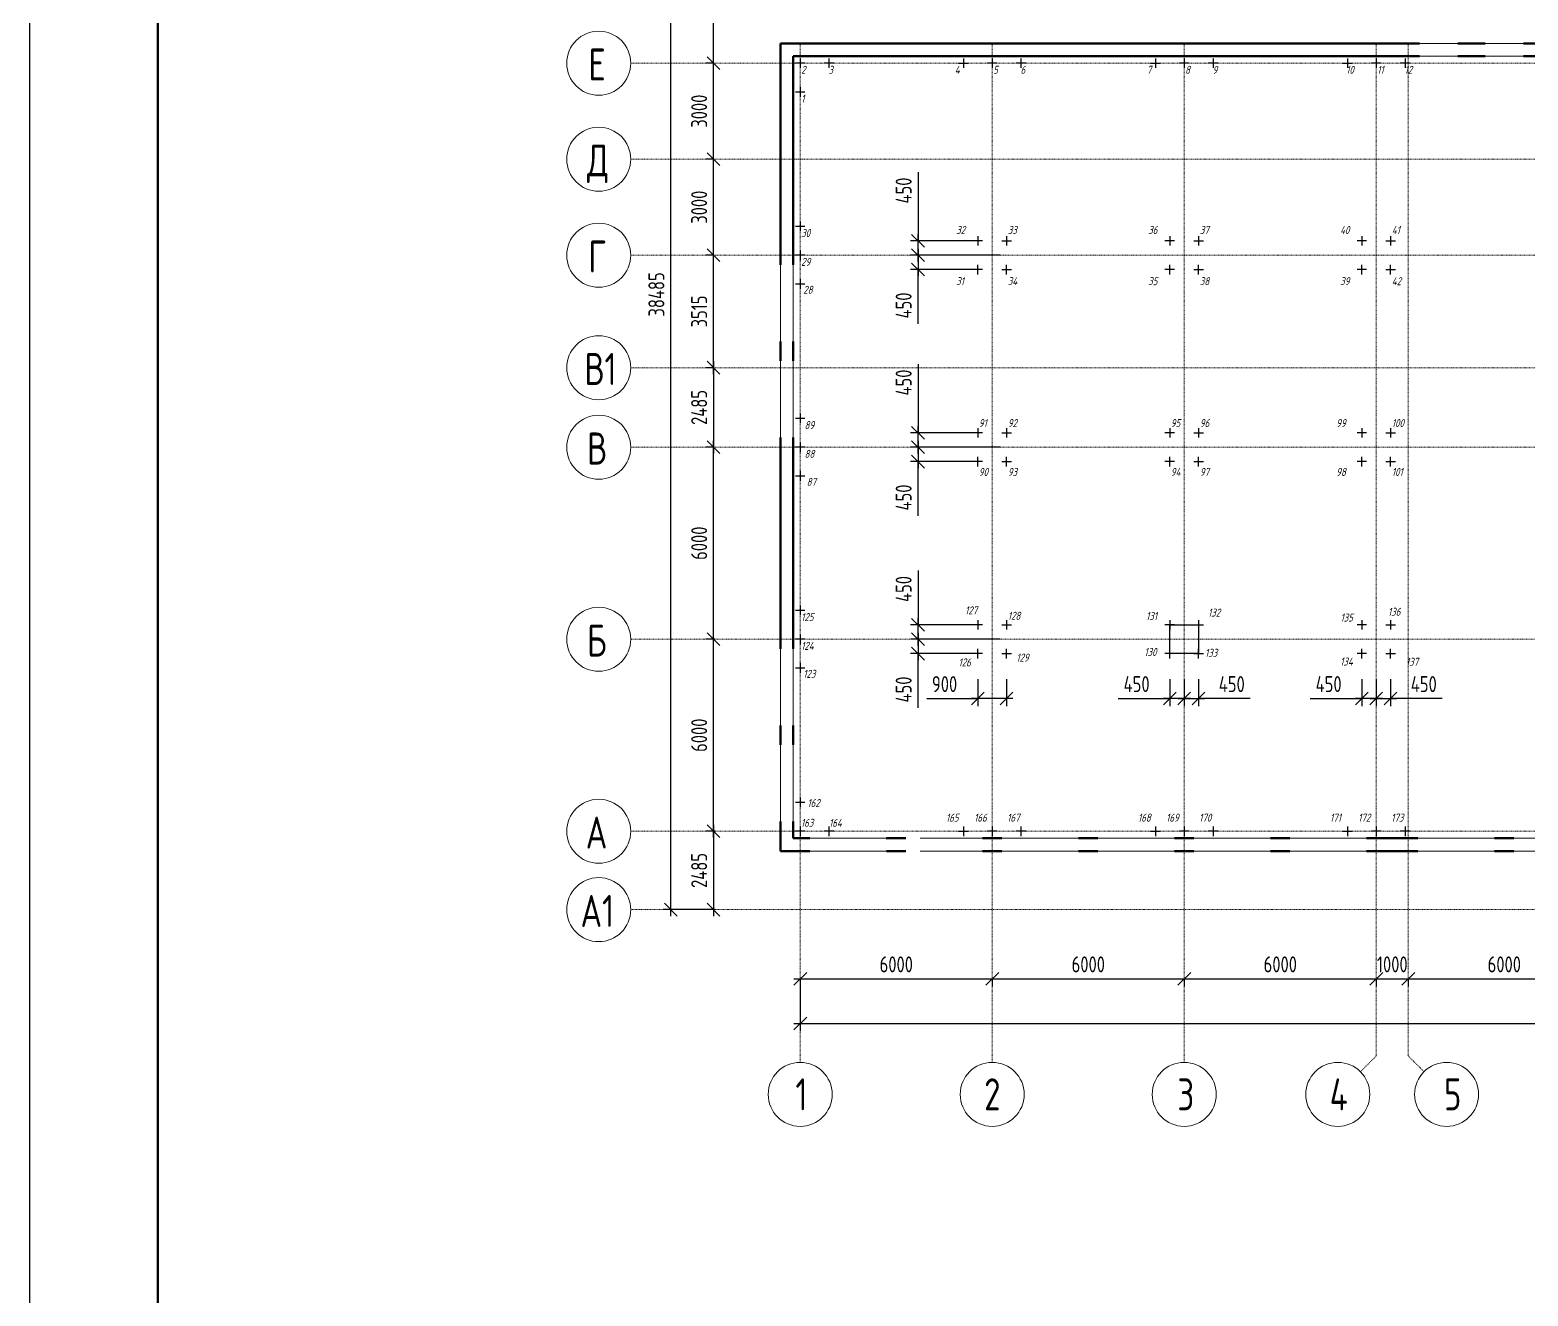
# Model space of a CAD drawing. Header units: millimetres. Extents: x 217525 to 325743, y -20439 to 118252.
# Drawn here: x 220909.9 to 221144, y -20141.6 to -19943.8 of the extents above; entities that cross this region are included whole.
import ezdxf

# ---------------------------------------------------------------- set-up
doc = ezdxf.new("R2010")
doc.units = ezdxf.units.MM
doc.linetypes.add('DASHDOT', pattern=[1, 0.5, -0.25, 0, -0.25])
doc.linetypes.add('K5LT_THIN_INCLUDED_TO_HATCHING', pattern=[0])
for name, color, linetype, lineweight in [('RAMKA', 7, 'Continuous', 35), ('tonkie', 7, 'Continuous', 15), ('ВІСЬ', 197, 'DASHDOT', 15), ('Зовнішня стіна', 32, 'Continuous', 50)]:
    doc.layers.add(name, color=color, linetype=linetype, lineweight=lineweight)
doc.styles.add('ГОСТ 2.304', font='CS_Gost2304.shx')
doc.styles.add('РОЗМІР', font='isocpeur.ttf', dxfattribs={"width": 0.75})
doc.dimstyles.new('200', dxfattribs={"dimscale": 100, "dimtxt": 2.5, "dimasz": 2, "dimexe": 1.2, "dimexo": 1, "dimgap": 1, "dimtad": 1, "dimdec": 0, "dimlfac": 2, "dimzin": 0, "dimdsep": 46, "dimtxsty": 'РОЗМІР', "dimblk": 'OBLIQUE', "dimcen": 0.7, "dimdle": 1, "dimadec": 0, "dimazin": 0, "dimtfac": 1, "dimtdec": 0, "dimtix": 1, "dimtofl": 0, "dimtmove": 1, "dimatfit": 3, "dimfxl": 0.18, "dimtolj": 1, "dimtzin": 0, "dimarcsym": 0})

# ---------------------------------------------------------------- blocks, each defined once
blk = doc.blocks.new('_Oblique')
at = {"color": 0, "linetype": 'ByBlock', "lineweight": -2}
blk.add_line((-0.5, -0.5), (0.5, 0.5), dxfattribs=at)
blk = doc.blocks.new('*D1156')
at = {"layer": 'Defpoints', "color": 0, "transparency": 16777216}
for p in [(2294, 7611), (2417, 7611), (2417, 4611)]:
    blk.add_point(p, dxfattribs=at)
at = {"layer": 'tonkie', "color": 0, "lineweight": -2, "transparency": 16777216}
for p, q in [((2317, 7611), (2174, 7611)), ((2294, 4511), (2294, 7711)), ((2317, 4611), (2174, 4611))]:
    blk.add_line(p, q, dxfattribs=at)
at = {"layer": 'tonkie', "color": 0, "lineweight": -2, "transparency": 16777216, "xscale": 200, "yscale": 200, "zscale": 200}
for p, rotation in [((2294, 7611), 90), ((2294, 4611), 270)]:
    blk.add_blockref('_Oblique', p, dxfattribs=dict(at, rotation=rotation))
at = {"layer": 'tonkie', "color": 0, "transparency": 16777216, "insert": (2069, 6111), "char_height": 250, "attachment_point": 5, "rotation": 90, "style": 'РОЗМІР'}
blk.add_mtext('\\A1;6000', dxfattribs=at)
blk = doc.blocks.new('*D1157')
at = {"layer": 'Defpoints', "color": 0, "transparency": 16777216}
for p in [(2417, 4611), (2294, 3386), (2417, 3386)]:
    blk.add_point(p, dxfattribs=at)
at = {"layer": 'tonkie', "color": 0, "lineweight": -2, "transparency": 16777216}
for p, q in [((2294, 4711), (2294, 3286)), ((2317, 4611), (2174, 4611)), ((2317, 3386), (2174, 3386))]:
    blk.add_line(p, q, dxfattribs=at)
at = {"layer": 'tonkie', "color": 0, "lineweight": -2, "transparency": 16777216, "xscale": 200, "yscale": 200, "zscale": 200}
for p, rotation in [((2294, 4611), 90), ((2294, 3386), 270)]:
    blk.add_blockref('_Oblique', p, dxfattribs=dict(at, rotation=rotation))
at = {"layer": 'tonkie', "color": 0, "transparency": 16777216, "insert": (2069, 3998), "char_height": 250, "attachment_point": 5, "rotation": 90, "style": 'РОЗМІР'}
blk.add_mtext('\\A1;2485', dxfattribs=at)
blk = doc.blocks.new('*D1158')
at = {"layer": 'Defpoints', "color": 0, "transparency": 16777216}
for p in [(2294, 13611), (2393, 13611), (2393, 11853)]:
    blk.add_point(p, dxfattribs=at)
at = {"layer": 'tonkie', "color": 0, "lineweight": -2, "transparency": 16777216}
for p, q in [((2293, 13611), (2174, 13611)), ((2294, 11753), (2294, 13711)), ((2293, 11853), (2174, 11853))]:
    blk.add_line(p, q, dxfattribs=at)
at = {"layer": 'tonkie', "color": 0, "lineweight": -2, "transparency": 16777216, "xscale": 200, "yscale": 200, "zscale": 200}
for p, rotation in [((2294, 13611), 90), ((2294, 11853), 270)]:
    blk.add_blockref('_Oblique', p, dxfattribs=dict(at, rotation=rotation))
at = {"layer": 'tonkie', "color": 0, "transparency": 16777216, "insert": (2069, 12732), "char_height": 250, "attachment_point": 5, "rotation": 90, "style": 'РОЗМІР'}
blk.add_mtext('\\A1;3515', dxfattribs=at)
blk = doc.blocks.new('*D1159')
at = {"layer": 'Defpoints', "color": 0, "transparency": 16777216}
for p in [(2294, 15111), (2393, 15111), (2393, 13611)]:
    blk.add_point(p, dxfattribs=at)
at = {"layer": 'tonkie', "color": 0, "lineweight": -2, "transparency": 16777216}
for p, q in [((2293, 15111), (2174, 15111)), ((2294, 13511), (2294, 15211)), ((2293, 13611), (2174, 13611))]:
    blk.add_line(p, q, dxfattribs=at)
at = {"layer": 'tonkie', "color": 0, "lineweight": -2, "transparency": 16777216, "xscale": 200, "yscale": 200, "zscale": 200}
for p, rotation in [((2294, 15111), 90), ((2294, 13611), 270)]:
    blk.add_blockref('_Oblique', p, dxfattribs=dict(at, rotation=rotation))
at = {"layer": 'tonkie', "color": 0, "transparency": 16777216, "insert": (2069, 14361), "char_height": 250, "attachment_point": 5, "rotation": 90, "style": 'РОЗМІР'}
blk.add_mtext('\\A1;3000', dxfattribs=at)
blk = doc.blocks.new('*D1160')
at = {"layer": 'Defpoints', "color": 0, "transparency": 16777216}
for p in [(2294, 16611), (2393, 16611), (2393, 15111)]:
    blk.add_point(p, dxfattribs=at)
at = {"layer": 'tonkie', "color": 0, "lineweight": -2, "transparency": 16777216}
for p, q in [((2294, 15011), (2294, 16711)), ((2293, 16611), (2174, 16611)), ((2293, 15111), (2174, 15111))]:
    blk.add_line(p, q, dxfattribs=at)
at = {"layer": 'tonkie', "color": 0, "lineweight": -2, "transparency": 16777216, "xscale": 200, "yscale": 200, "zscale": 200}
for p, rotation in [((2294, 16611), 90), ((2294, 15111), 270)]:
    blk.add_blockref('_Oblique', p, dxfattribs=dict(at, rotation=rotation))
at = {"layer": 'tonkie', "color": 0, "transparency": 16777216, "insert": (2069, 15861), "char_height": 250, "attachment_point": 5, "rotation": 90, "style": 'РОЗМІР'}
blk.add_mtext('\\A1;3000', dxfattribs=at)
blk = doc.blocks.new('*D1161')
at = {"layer": 'Defpoints', "color": 0, "transparency": 16777216}
for p in [(2294, 19611), (2393, 19611), (2393, 16611)]:
    blk.add_point(p, dxfattribs=at)
at = {"layer": 'tonkie', "color": 0, "lineweight": -2, "transparency": 16777216}
for p, q in [((2294, 16511), (2294, 19711)), ((2293, 19611), (2174, 19611)), ((2293, 16611), (2174, 16611))]:
    blk.add_line(p, q, dxfattribs=at)
at = {"layer": 'tonkie', "color": 0, "lineweight": -2, "transparency": 16777216, "xscale": 200, "yscale": 200, "zscale": 200}
for p, rotation in [((2294, 19611), 90), ((2294, 16611), 270)]:
    blk.add_blockref('_Oblique', p, dxfattribs=dict(at, rotation=rotation))
at = {"layer": 'tonkie', "color": 0, "transparency": 16777216, "insert": (2069, 18111), "char_height": 250, "attachment_point": 5, "rotation": 90, "style": 'РОЗМІР'}
blk.add_mtext('\\A1;6000', dxfattribs=at)
blk = doc.blocks.new('*D1163')
at = {"layer": 'Defpoints', "color": 0, "transparency": 16777216}
for p in [(2294, 10611), (2393, 10611), (2417, 7611)]:
    blk.add_point(p, dxfattribs=at)
at = {"layer": 'tonkie', "color": 0, "lineweight": -2, "transparency": 16777216}
for p, q in [((2293, 10611), (2174, 10611)), ((2294, 7511), (2294, 10711)), ((2317, 7611), (2174, 7611))]:
    blk.add_line(p, q, dxfattribs=at)
at = {"layer": 'tonkie', "color": 0, "lineweight": -2, "transparency": 16777216, "xscale": 200, "yscale": 200, "zscale": 200}
for p, rotation in [((2294, 10611), 90), ((2294, 7611), 270)]:
    blk.add_blockref('_Oblique', p, dxfattribs=dict(at, rotation=rotation))
at = {"layer": 'tonkie', "color": 0, "transparency": 16777216, "insert": (2069, 9111), "char_height": 250, "attachment_point": 5, "rotation": 90, "style": 'РОЗМІР'}
blk.add_mtext('\\A1;6000', dxfattribs=at)
blk = doc.blocks.new('*D1164')
at = {"layer": 'Defpoints', "color": 0, "transparency": 16777216}
for p in [(2393, 11853), (2294, 10611), (2393, 10611)]:
    blk.add_point(p, dxfattribs=at)
at = {"layer": 'tonkie', "color": 0, "lineweight": -2, "transparency": 16777216}
for p, q in [((2294, 11953), (2294, 10511)), ((2293, 11853), (2174, 11853)), ((2293, 10611), (2174, 10611))]:
    blk.add_line(p, q, dxfattribs=at)
at = {"layer": 'tonkie', "color": 0, "lineweight": -2, "transparency": 16777216, "xscale": 200, "yscale": 200, "zscale": 200}
for p, rotation in [((2294, 11853), 90), ((2294, 10611), 270)]:
    blk.add_blockref('_Oblique', p, dxfattribs=dict(at, rotation=rotation))
at = {"layer": 'tonkie', "color": 0, "transparency": 16777216, "insert": (2069, 11232), "char_height": 250, "attachment_point": 5, "rotation": 90, "style": 'РОЗМІР'}
blk.add_mtext('\\A1;2485', dxfattribs=at)
blk = doc.blocks.new('*D1165')
at = {"layer": 'Defpoints', "color": 0, "transparency": 16777216}
for p in [(1626, 22611), (2294, 22611), (2294, 3386)]:
    blk.add_point(p, dxfattribs=at)
at = {"layer": 'tonkie', "color": 0, "lineweight": -2, "transparency": 16777216}
for p, q in [((1626, 3286), (1626, 22711)), ((2194, 22611), (1506, 22611)), ((2194, 3386), (1506, 3386))]:
    blk.add_line(p, q, dxfattribs=at)
at = {"layer": 'tonkie', "color": 0, "lineweight": -2, "transparency": 16777216, "xscale": 200, "yscale": 200, "zscale": 200}
for p, rotation in [((1626, 22611), 90), ((1626, 3386), 270)]:
    blk.add_blockref('_Oblique', p, dxfattribs=dict(at, rotation=rotation))
at = {"layer": 'tonkie', "color": 0, "transparency": 16777216, "insert": (1401, 12998), "char_height": 250, "attachment_point": 5, "rotation": 90, "style": 'РОЗМІР'}
blk.add_mtext('\\A1;38485', dxfattribs=at)
blk = doc.blocks.new('*D1166')
at = {"layer": 'Defpoints', "color": 0, "transparency": 16777216}
for p in [(3649, 2406), (6649, 2406), (6649, 2306)]:
    blk.add_point(p, dxfattribs=at)
at = {"layer": 'tonkie', "color": 0, "lineweight": -2, "transparency": 16777216}
for p, q in [((3549, 2306), (6749, 2306)), ((3649, 2306), (3649, 2186)), ((6649, 2306), (6649, 2186))]:
    blk.add_line(p, q, dxfattribs=at)
at = {"layer": 'tonkie', "color": 0, "lineweight": -2, "transparency": 16777216, "xscale": 200, "yscale": 200, "zscale": 200, "rotation": 180}
blk.add_blockref('_Oblique', (3649, 2306), dxfattribs=at)
at = {"layer": 'tonkie', "color": 0, "lineweight": -2, "transparency": 16777216, "xscale": 200, "yscale": 200, "zscale": 200}
blk.add_blockref('_Oblique', (6649, 2306), dxfattribs=at)
at = {"layer": 'tonkie', "color": 0, "transparency": 16777216, "insert": (5149, 2531), "char_height": 250, "attachment_point": 5, "style": 'РОЗМІР'}
blk.add_mtext('\\A1;6000', dxfattribs=at)
blk = doc.blocks.new('*D1167')
at = {"layer": 'Defpoints', "color": 0, "transparency": 16777216}
for p in [(6649, 2406), (9649, 2406), (9649, 2306)]:
    blk.add_point(p, dxfattribs=at)
at = {"layer": 'tonkie', "color": 0, "lineweight": -2, "transparency": 16777216}
for p, q in [((6549, 2306), (9749, 2306)), ((6649, 2306), (6649, 2186)), ((9649, 2306), (9649, 2186))]:
    blk.add_line(p, q, dxfattribs=at)
at = {"layer": 'tonkie', "color": 0, "lineweight": -2, "transparency": 16777216, "xscale": 200, "yscale": 200, "zscale": 200, "rotation": 180}
blk.add_blockref('_Oblique', (6649, 2306), dxfattribs=at)
at = {"layer": 'tonkie', "color": 0, "lineweight": -2, "transparency": 16777216, "xscale": 200, "yscale": 200, "zscale": 200}
blk.add_blockref('_Oblique', (9649, 2306), dxfattribs=at)
at = {"layer": 'tonkie', "color": 0, "transparency": 16777216, "insert": (8149, 2531), "char_height": 250, "attachment_point": 5, "style": 'РОЗМІР'}
blk.add_mtext('\\A1;6000', dxfattribs=at)
blk = doc.blocks.new('*D1168')
at = {"layer": 'Defpoints', "color": 0, "transparency": 16777216}
for p in [(9649, 2406), (12649, 2406), (12649, 2306)]:
    blk.add_point(p, dxfattribs=at)
at = {"layer": 'tonkie', "color": 0, "lineweight": -2, "transparency": 16777216}
for p, q in [((9549, 2306), (12749, 2306)), ((9649, 2306), (9649, 2186)), ((12649, 2306), (12649, 2186))]:
    blk.add_line(p, q, dxfattribs=at)
at = {"layer": 'tonkie', "color": 0, "lineweight": -2, "transparency": 16777216, "xscale": 200, "yscale": 200, "zscale": 200, "rotation": 180}
blk.add_blockref('_Oblique', (9649, 2306), dxfattribs=at)
at = {"layer": 'tonkie', "color": 0, "lineweight": -2, "transparency": 16777216, "xscale": 200, "yscale": 200, "zscale": 200}
blk.add_blockref('_Oblique', (12649, 2306), dxfattribs=at)
at = {"layer": 'tonkie', "color": 0, "transparency": 16777216, "insert": (11149, 2531), "char_height": 250, "attachment_point": 5, "style": 'РОЗМІР'}
blk.add_mtext('\\A1;6000', dxfattribs=at)
blk = doc.blocks.new('*D1169')
at = {"layer": 'Defpoints', "color": 0, "transparency": 16777216}
for p in [(12649, 2406), (13149, 2406), (13149, 2306)]:
    blk.add_point(p, dxfattribs=at)
at = {"layer": 'tonkie', "color": 0, "lineweight": -2, "transparency": 16777216}
for p, q in [((12549, 2306), (13249, 2306)), ((12649, 2306), (12649, 2186)), ((13149, 2306), (13149, 2186))]:
    blk.add_line(p, q, dxfattribs=at)
at = {"layer": 'tonkie', "color": 0, "lineweight": -2, "transparency": 16777216, "xscale": 200, "yscale": 200, "zscale": 200, "rotation": 180}
blk.add_blockref('_Oblique', (12649, 2306), dxfattribs=at)
at = {"layer": 'tonkie', "color": 0, "lineweight": -2, "transparency": 16777216, "xscale": 200, "yscale": 200, "zscale": 200}
blk.add_blockref('_Oblique', (13149, 2306), dxfattribs=at)
at = {"layer": 'tonkie', "color": 0, "transparency": 16777216, "insert": (12899, 2531), "char_height": 250, "attachment_point": 5, "style": 'РОЗМІР'}
blk.add_mtext('\\A1;1000', dxfattribs=at)
blk = doc.blocks.new('*D1170')
at = {"layer": 'Defpoints', "color": 0, "transparency": 16777216}
for p in [(13149, 2406), (16149, 2406), (16149, 2306)]:
    blk.add_point(p, dxfattribs=at)
at = {"layer": 'tonkie', "color": 0, "lineweight": -2, "transparency": 16777216}
for p, q in [((13049, 2306), (16249, 2306)), ((13149, 2306), (13149, 2186)), ((16149, 2306), (16149, 2186))]:
    blk.add_line(p, q, dxfattribs=at)
at = {"layer": 'tonkie', "color": 0, "lineweight": -2, "transparency": 16777216, "xscale": 200, "yscale": 200, "zscale": 200, "rotation": 180}
blk.add_blockref('_Oblique', (13149, 2306), dxfattribs=at)
at = {"layer": 'tonkie', "color": 0, "lineweight": -2, "transparency": 16777216, "xscale": 200, "yscale": 200, "zscale": 200}
blk.add_blockref('_Oblique', (16149, 2306), dxfattribs=at)
at = {"layer": 'tonkie', "color": 0, "transparency": 16777216, "insert": (14649, 2531), "char_height": 250, "attachment_point": 5, "style": 'РОЗМІР'}
blk.add_mtext('\\A1;6000', dxfattribs=at)
blk = doc.blocks.new('*D1180')
at = {"layer": 'Defpoints', "color": 0, "transparency": 16777216}
for p in [(3649, 2306), (35886, 2306), (35886, 1606)]:
    blk.add_point(p, dxfattribs=at)
at = {"layer": 'tonkie', "color": 0, "lineweight": -2, "transparency": 16777216}
for p, q in [((3649, 2206), (3649, 1486)), ((35886, 2206), (35886, 1486)), ((3549, 1606), (35986, 1606))]:
    blk.add_line(p, q, dxfattribs=at)
at = {"layer": 'tonkie', "color": 0, "lineweight": -2, "transparency": 16777216, "xscale": 200, "yscale": 200, "zscale": 200, "rotation": 180}
blk.add_blockref('_Oblique', (3649, 1606), dxfattribs=at)
at = {"layer": 'tonkie', "color": 0, "lineweight": -2, "transparency": 16777216, "xscale": 200, "yscale": 200, "zscale": 200}
blk.add_blockref('_Oblique', (35886, 1606), dxfattribs=at)
at = {"layer": 'tonkie', "color": 0, "transparency": 16777216, "insert": (19768, 1831), "char_height": 250, "attachment_point": 5, "style": 'РОЗМІР'}
blk.add_mtext('\\A1;64485', dxfattribs=at)
blk = doc.blocks.new('*D1151')
at = {"layer": 'Defpoints', "color": 0, "transparency": 16777216}
for p in [(240382, -44705), (240832, -44705), (240382, -45107)]:
    blk.add_point(p, dxfattribs=at)
at = {"layer": 'tonkie', "color": 0, "lineweight": -2, "transparency": 16777216}
for p, q in [((240382, -44805), (240382, -45227)), ((240832, -44805), (240832, -45227)), ((239585, -45107), (240382, -45107)), ((240932, -45107), (240282, -45107))]:
    blk.add_line(p, q, dxfattribs=at)
at = {"layer": 'tonkie', "color": 0, "lineweight": -2, "transparency": 16777216, "xscale": 200, "yscale": 200, "zscale": 200, "rotation": 180}
blk.add_blockref('_Oblique', (240382, -45107), dxfattribs=at)
at = {"layer": 'tonkie', "color": 0, "lineweight": -2, "transparency": 16777216, "xscale": 200, "yscale": 200, "zscale": 200}
blk.add_blockref('_Oblique', (240832, -45107), dxfattribs=at)
at = {"layer": 'tonkie', "color": 0, "transparency": 16777216, "insert": (239863, -44882), "char_height": 250, "attachment_point": 5, "style": 'РОЗМІР'}
blk.add_mtext('\\A1;900', dxfattribs=at)
blk = doc.blocks.new('*D1182')
at = {"layer": 'Defpoints', "color": 0, "transparency": 16777216}
for p in [(5489, 10836), (6447, 10836), (6872, 10611)]:
    blk.add_point(p, dxfattribs=at)
at = {"layer": 'tonkie', "color": 0, "lineweight": -2, "transparency": 16777216}
for p, q in [((5489, 11909), (5489, 10836)), ((6347, 10836), (5369, 10836)), ((5489, 10511), (5489, 10936)), ((6772, 10611), (5369, 10611))]:
    blk.add_line(p, q, dxfattribs=at)
at = {"layer": 'tonkie', "color": 0, "lineweight": -2, "transparency": 16777216, "xscale": 200, "yscale": 200, "zscale": 200}
for p, rotation in [((5489, 10836), 90), ((5489, 10611), 270)]:
    blk.add_blockref('_Oblique', p, dxfattribs=dict(at, rotation=rotation))
at = {"layer": 'tonkie', "color": 0, "transparency": 16777216, "insert": (5264, 11621), "char_height": 250, "attachment_point": 5, "rotation": 90, "style": 'РОЗМІР'}
blk.add_mtext('\\A1;450', dxfattribs=at)
blk = doc.blocks.new('*D1183')
at = {"layer": 'Defpoints', "color": 0, "transparency": 16777216}
for p in [(6872, 10611), (5489, 10386), (6447, 10386)]:
    blk.add_point(p, dxfattribs=at)
at = {"layer": 'tonkie', "color": 0, "lineweight": -2, "transparency": 16777216}
for p, q in [((6772, 10611), (5369, 10611)), ((5489, 10711), (5489, 10286)), ((6347, 10386), (5369, 10386)), ((5489, 9538), (5489, 10386))]:
    blk.add_line(p, q, dxfattribs=at)
at = {"layer": 'tonkie', "color": 0, "lineweight": -2, "transparency": 16777216, "xscale": 200, "yscale": 200, "zscale": 200}
for p, rotation in [((5489, 10611), 90), ((5489, 10386), 270)]:
    blk.add_blockref('_Oblique', p, dxfattribs=dict(at, rotation=rotation))
at = {"layer": 'tonkie', "color": 0, "transparency": 16777216, "insert": (5264, 9825), "char_height": 250, "attachment_point": 5, "rotation": 90, "style": 'РОЗМІР'}
blk.add_mtext('\\A1;450', dxfattribs=at)
blk = doc.blocks.new('*D1184')
at = {"layer": 'Defpoints', "color": 0, "transparency": 16777216}
for p in [(9647, 7087), (9872, 7087), (9872, 6685)]:
    blk.add_point(p, dxfattribs=at)
at = {"layer": 'tonkie', "color": 0, "lineweight": -2, "transparency": 16777216}
for p, q in [((9647, 6987), (9647, 6565)), ((9872, 6987), (9872, 6565)), ((9547, 6685), (9972, 6685)), ((10679, 6685), (9872, 6685))]:
    blk.add_line(p, q, dxfattribs=at)
at = {"layer": 'tonkie', "color": 0, "lineweight": -2, "transparency": 16777216, "xscale": 200, "yscale": 200, "zscale": 200, "rotation": 180}
blk.add_blockref('_Oblique', (9647, 6685), dxfattribs=at)
at = {"layer": 'tonkie', "color": 0, "lineweight": -2, "transparency": 16777216, "xscale": 200, "yscale": 200, "zscale": 200}
blk.add_blockref('_Oblique', (9872, 6685), dxfattribs=at)
at = {"layer": 'tonkie', "color": 0, "transparency": 16777216, "insert": (10391, 6910), "char_height": 250, "attachment_point": 5, "style": 'РОЗМІР'}
blk.add_mtext('\\A1;450', dxfattribs=at)
blk = doc.blocks.new('*D1185')
at = {"layer": 'Defpoints', "color": 0, "transparency": 16777216}
for p in [(9422, 7087), (9647, 7087), (9422, 6685)]:
    blk.add_point(p, dxfattribs=at)
at = {"layer": 'tonkie', "color": 0, "lineweight": -2, "transparency": 16777216}
for p, q in [((9422, 6987), (9422, 6565)), ((9647, 6987), (9647, 6565)), ((8616, 6685), (9422, 6685)), ((9747, 6685), (9322, 6685))]:
    blk.add_line(p, q, dxfattribs=at)
at = {"layer": 'tonkie', "color": 0, "lineweight": -2, "transparency": 16777216, "xscale": 200, "yscale": 200, "zscale": 200, "rotation": 180}
blk.add_blockref('_Oblique', (9422, 6685), dxfattribs=at)
at = {"layer": 'tonkie', "color": 0, "lineweight": -2, "transparency": 16777216, "xscale": 200, "yscale": 200, "zscale": 200}
blk.add_blockref('_Oblique', (9647, 6685), dxfattribs=at)
at = {"layer": 'tonkie', "color": 0, "transparency": 16777216, "insert": (8904, 6910), "char_height": 250, "attachment_point": 5, "style": 'РОЗМІР'}
blk.add_mtext('\\A1;450', dxfattribs=at)
blk = doc.blocks.new('*D1186')
at = {"layer": 'Defpoints', "color": 0, "transparency": 16777216}
for p in [(12647, 7087), (12872, 7087), (12872, 6685)]:
    blk.add_point(p, dxfattribs=at)
at = {"layer": 'tonkie', "color": 0, "lineweight": -2, "transparency": 16777216}
for p, q in [((12647, 6987), (12647, 6565)), ((12872, 6987), (12872, 6565)), ((12547, 6685), (12972, 6685)), ((13679, 6685), (12872, 6685))]:
    blk.add_line(p, q, dxfattribs=at)
at = {"layer": 'tonkie', "color": 0, "lineweight": -2, "transparency": 16777216, "xscale": 200, "yscale": 200, "zscale": 200, "rotation": 180}
blk.add_blockref('_Oblique', (12647, 6685), dxfattribs=at)
at = {"layer": 'tonkie', "color": 0, "lineweight": -2, "transparency": 16777216, "xscale": 200, "yscale": 200, "zscale": 200}
blk.add_blockref('_Oblique', (12872, 6685), dxfattribs=at)
at = {"layer": 'tonkie', "color": 0, "transparency": 16777216, "insert": (13391, 6910), "char_height": 250, "attachment_point": 5, "style": 'РОЗМІР'}
blk.add_mtext('\\A1;450', dxfattribs=at)
blk = doc.blocks.new('*D1187')
at = {"layer": 'Defpoints', "color": 0, "transparency": 16777216}
for p in [(12422, 7087), (12647, 7087), (12422, 6685)]:
    blk.add_point(p, dxfattribs=at)
at = {"layer": 'tonkie', "color": 0, "lineweight": -2, "transparency": 16777216}
for p, q in [((12422, 6987), (12422, 6565)), ((12647, 6987), (12647, 6565)), ((11616, 6685), (12422, 6685)), ((12747, 6685), (12322, 6685))]:
    blk.add_line(p, q, dxfattribs=at)
at = {"layer": 'tonkie', "color": 0, "lineweight": -2, "transparency": 16777216, "xscale": 200, "yscale": 200, "zscale": 200, "rotation": 180}
blk.add_blockref('_Oblique', (12422, 6685), dxfattribs=at)
at = {"layer": 'tonkie', "color": 0, "lineweight": -2, "transparency": 16777216, "xscale": 200, "yscale": 200, "zscale": 200}
blk.add_blockref('_Oblique', (12647, 6685), dxfattribs=at)
at = {"layer": 'tonkie', "color": 0, "transparency": 16777216, "insert": (11904, 6910), "char_height": 250, "attachment_point": 5, "style": 'РОЗМІР'}
blk.add_mtext('\\A1;450', dxfattribs=at)
blk = doc.blocks.new('*D1200')
at = {"layer": 'Defpoints', "color": 0, "transparency": 16777216}
for p in [(5489, 13836), (6447, 13836), (6872, 13611)]:
    blk.add_point(p, dxfattribs=at)
at = {"layer": 'tonkie', "color": 0, "lineweight": -2, "transparency": 16777216}
for p, q in [((5489, 14909), (5489, 13836)), ((6347, 13836), (5369, 13836)), ((5489, 13511), (5489, 13936)), ((6772, 13611), (5369, 13611))]:
    blk.add_line(p, q, dxfattribs=at)
at = {"layer": 'tonkie', "color": 0, "lineweight": -2, "transparency": 16777216, "xscale": 200, "yscale": 200, "zscale": 200}
for p, rotation in [((5489, 13836), 90), ((5489, 13611), 270)]:
    blk.add_blockref('_Oblique', p, dxfattribs=dict(at, rotation=rotation))
at = {"layer": 'tonkie', "color": 0, "transparency": 16777216, "insert": (5264, 14621), "char_height": 250, "attachment_point": 5, "rotation": 90, "style": 'РОЗМІР'}
blk.add_mtext('\\A1;450', dxfattribs=at)
blk = doc.blocks.new('*D1201')
at = {"layer": 'Defpoints', "color": 0, "transparency": 16777216}
for p in [(6872, 13611), (5489, 13386), (6447, 13386)]:
    blk.add_point(p, dxfattribs=at)
at = {"layer": 'tonkie', "color": 0, "lineweight": -2, "transparency": 16777216}
for p, q in [((6772, 13611), (5369, 13611)), ((5489, 13711), (5489, 13286)), ((6347, 13386), (5369, 13386)), ((5489, 12538), (5489, 13386))]:
    blk.add_line(p, q, dxfattribs=at)
at = {"layer": 'tonkie', "color": 0, "lineweight": -2, "transparency": 16777216, "xscale": 200, "yscale": 200, "zscale": 200}
for p, rotation in [((5489, 13611), 90), ((5489, 13386), 270)]:
    blk.add_blockref('_Oblique', p, dxfattribs=dict(at, rotation=rotation))
at = {"layer": 'tonkie', "color": 0, "transparency": 16777216, "insert": (5264, 12825), "char_height": 250, "attachment_point": 5, "rotation": 90, "style": 'РОЗМІР'}
blk.add_mtext('\\A1;450', dxfattribs=at)
blk = doc.blocks.new('*D1202')
at = {"layer": 'Defpoints', "color": 0, "transparency": 16777216}
for p in [(5489, 7836), (6447, 7836), (6872, 7611)]:
    blk.add_point(p, dxfattribs=at)
at = {"layer": 'tonkie', "color": 0, "lineweight": -2, "transparency": 16777216}
for p, q in [((5489, 8684), (5489, 7836)), ((6347, 7836), (5369, 7836)), ((5489, 7511), (5489, 7936)), ((6772, 7611), (5369, 7611))]:
    blk.add_line(p, q, dxfattribs=at)
at = {"layer": 'tonkie', "color": 0, "lineweight": -2, "transparency": 16777216, "xscale": 200, "yscale": 200, "zscale": 200}
for p, rotation in [((5489, 7836), 90), ((5489, 7611), 270)]:
    blk.add_blockref('_Oblique', p, dxfattribs=dict(at, rotation=rotation))
at = {"layer": 'tonkie', "color": 0, "transparency": 16777216, "insert": (5264, 8396), "char_height": 250, "attachment_point": 5, "rotation": 90, "style": 'РОЗМІР'}
blk.add_mtext('\\A1;450', dxfattribs=at)
blk = doc.blocks.new('*D1203')
at = {"layer": 'Defpoints', "color": 0, "transparency": 16777216}
for p in [(6872, 7611), (5489, 7386), (6447, 7386)]:
    blk.add_point(p, dxfattribs=at)
at = {"layer": 'tonkie', "color": 0, "lineweight": -2, "transparency": 16777216}
for p, q in [((6772, 7611), (5369, 7611)), ((5489, 7711), (5489, 7286)), ((6347, 7386), (5369, 7386)), ((5489, 6538), (5489, 7386))]:
    blk.add_line(p, q, dxfattribs=at)
at = {"layer": 'tonkie', "color": 0, "lineweight": -2, "transparency": 16777216, "xscale": 200, "yscale": 200, "zscale": 200}
for p, rotation in [((5489, 7611), 90), ((5489, 7386), 270)]:
    blk.add_blockref('_Oblique', p, dxfattribs=dict(at, rotation=rotation))
at = {"layer": 'tonkie', "color": 0, "transparency": 16777216, "insert": (5264, 6825), "char_height": 250, "attachment_point": 5, "rotation": 90, "style": 'РОЗМІР'}
blk.add_mtext('\\A1;450', dxfattribs=at)
blk = doc.blocks.new('A$C73322EC5')
at = {"color": 2}
for p, q in [((3647.43, 16685.55), (3647.43, 16535.55)), ((4097.43, 16685.55), (4097.43, 16535.55)), ((6197.43, 16685.55), (6197.43, 16535.55)), ((6647.43, 16685.55), (6647.43, 16535.55)), ((7097.43, 16685.55), (7097.43, 16535.55)), ((9197.43, 16685.55), (9197.43, 16535.55)), ((9647.43, 16685.55), (9647.43, 16535.55)), ((10097.43, 16685.55), (10097.43, 16535.55)), ((12197.43, 16685.55), (12197.43, 16535.55)), ((12647.43, 16685.55), (12647.43, 16535.55)), ((13097.43, 16685.55), (13097.43, 16535.55)), ((3722.43, 16610.55), (3572.43, 16610.55)), ((4172.43, 16610.55), (4022.43, 16610.55)), ((6122.43, 16610.55), (6272.43, 16610.55)), ((6722.43, 16610.55), (6572.43, 16610.55)), ((7172.43, 16610.55), (7022.43, 16610.55)), ((9122.43, 16610.55), (9272.43, 16610.55)), ((9722.43, 16610.55), (9572.43, 16610.55)), ((10172.43, 16610.55), (10022.43, 16610.55)), ((12122.43, 16610.55), (12272.43, 16610.55)), ((12722.43, 16610.55), (12572.43, 16610.55)), ((13172.43, 16610.55), (13022.43, 16610.55)), ((3722.43, 16160.55), (3572.43, 16160.55)), ((3647.43, 16235.55), (3647.43, 16085.55)), ((3722.43, 14060.55), (3572.43, 14060.55)), ((3647.43, 14135.55), (3647.43, 13985.55)), ((6497.43, 13835.55), (6347.43, 13835.55)), ((6422.43, 13910.55), (6422.43, 13760.55)), ((6797.43, 13835.55), (6947.43, 13835.55)), ((6872.43, 13910.55), (6872.43, 13760.55)), ((9497.43, 13835.55), (9347.43, 13835.55)), ((9422.43, 13910.55), (9422.43, 13760.55)), ((9797.43, 13835.55), (9947.43, 13835.55)), ((9872.43, 13910.55), (9872.43, 13760.55)), ((12497.43, 13835.55), (12347.43, 13835.55)), ((12422.43, 13910.55), (12422.43, 13760.55)), ((12797.43, 13835.55), (12947.43, 13835.55)), ((12872.43, 13910.55), (12872.43, 13760.55)), ((3722.43, 13610.55), (3572.43, 13610.55)), ((3647.43, 13685.55), (3647.43, 13535.55)), ((6497.43, 13385.55), (6347.43, 13385.55)), ((6422.43, 13310.55), (6422.43, 13460.55)), ((6797.43, 13385.55), (6947.43, 13385.55)), ((6872.43, 13310.55), (6872.43, 13460.55)), ((9497.43, 13385.55), (9347.43, 13385.55)), ((9422.43, 13310.55), (9422.43, 13460.55)), ((9797.43, 13385.55), (9947.43, 13385.55)), ((9872.43, 13310.55), (9872.43, 13460.55)), ((12497.43, 13385.55), (12347.43, 13385.55)), ((12422.43, 13310.55), (12422.43, 13460.55)), ((12797.43, 13385.55), (12947.43, 13385.55)), ((12872.43, 13310.55), (12872.43, 13460.55)), ((3722.43, 13160.55), (3572.43, 13160.55)), ((3647.43, 13235.55), (3647.43, 13085.55)), ((3722.43, 11060.55), (3572.43, 11060.55)), ((3647.43, 11135.55), (3647.43, 10985.55)), ((6497.43, 10835.55), (6347.43, 10835.55)), ((6422.43, 10910.55), (6422.43, 10760.55)), ((6797.43, 10835.55), (6947.43, 10835.55)), ((6872.43, 10910.55), (6872.43, 10760.55)), ((9497.43, 10835.55), (9347.43, 10835.55)), ((9422.43, 10910.55), (9422.43, 10760.55)), ((9797.43, 10835.55), (9947.43, 10835.55)), ((9872.43, 10910.55), (9872.43, 10760.55)), ((12497.43, 10835.55), (12347.43, 10835.55)), ((12422.43, 10910.55), (12422.43, 10760.55)), ((12797.43, 10835.55), (12947.43, 10835.55)), ((12872.43, 10910.55), (12872.43, 10760.55)), ((3722.43, 10610.55), (3572.43, 10610.55)), ((3647.43, 10685.55), (3647.43, 10535.55)), ((6497.43, 10385.55), (6347.43, 10385.55)), ((6422.43, 10310.55), (6422.43, 10460.55)), ((6797.43, 10385.55), (6947.43, 10385.55)), ((6872.43, 10310.55), (6872.43, 10460.55)), ((9497.43, 10385.55), (9347.43, 10385.55)), ((9422.43, 10310.55), (9422.43, 10460.55)), ((9797.43, 10385.55), (9947.43, 10385.55)), ((9872.43, 10310.55), (9872.43, 10460.55)), ((12497.43, 10385.55), (12347.43, 10385.55)), ((12422.43, 10310.55), (12422.43, 10460.55)), ((12797.43, 10385.55), (12947.43, 10385.55)), ((12872.43, 10310.55), (12872.43, 10460.55)), ((3722.43, 10160.55), (3572.43, 10160.55)), ((3647.43, 10235.55), (3647.43, 10085.55)), ((3722.43, 8060.55), (3572.43, 8060.55)), ((3647.43, 8135.55), (3647.43, 7985.55)), ((6497.43, 7835.55), (6347.43, 7835.55)), ((6422.43, 7910.55), (6422.43, 7760.55)), ((6797.43, 7835.55), (6947.43, 7835.55)), ((6872.43, 7910.55), (6872.43, 7760.55)), ((9497.43, 7835.55), (9347.43, 7835.55)), ((9422.43, 7910.55), (9422.43, 7760.55)), ((9797.43, 7835.55), (9947.43, 7835.55)), ((9872.43, 7910.55), (9872.43, 7760.55)), ((12497.43, 7835.55), (12347.43, 7835.55)), ((12422.43, 7910.55), (12422.43, 7760.55)), ((12797.43, 7835.55), (12947.43, 7835.55)), ((12872.43, 7910.55), (12872.43, 7760.55)), ((3722.43, 7610.55), (3572.43, 7610.55)), ((3647.43, 7685.55), (3647.43, 7535.55)), ((6497.43, 7385.55), (6347.43, 7385.55)), ((6422.43, 7310.55), (6422.43, 7460.55)), ((6797.43, 7385.55), (6947.43, 7385.55)), ((6872.43, 7310.55), (6872.43, 7460.55)), ((9497.43, 7385.55), (9347.43, 7385.55)), ((9422.43, 7310.55), (9422.43, 7460.55)), ((9797.43, 7385.55), (9947.43, 7385.55)), ((9872.43, 7310.55), (9872.43, 7460.55)), ((12497.43, 7385.55), (12347.43, 7385.55)), ((12422.43, 7310.55), (12422.43, 7460.55)), ((12797.43, 7385.55), (12947.43, 7385.55)), ((12872.43, 7310.55), (12872.43, 7460.55)), ((3722.43, 7160.55), (3572.43, 7160.55)), ((3647.43, 7235.55), (3647.43, 7085.55)), ((3722.43, 5060.55), (3572.43, 5060.55)), ((3647.43, 5135.55), (3647.43, 4985.55)), ((3647.43, 4685.55), (3647.43, 4535.55)), ((4097.43, 4685.55), (4097.43, 4535.55)), ((6197.43, 4685.55), (6197.43, 4535.55)), ((6647.43, 4685.55), (6647.43, 4535.55)), ((7097.43, 4685.55), (7097.43, 4535.55)), ((9197.43, 4685.55), (9197.43, 4535.55)), ((9647.43, 4685.55), (9647.43, 4535.55)), ((10097.43, 4685.55), (10097.43, 4535.55)), ((12197.43, 4685.55), (12197.43, 4535.55)), ((12647.43, 4685.55), (12647.43, 4535.55)), ((13097.43, 4685.55), (13097.43, 4535.55)), ((3722.43, 4610.55), (3572.43, 4610.55)), ((4172.43, 4610.55), (4022.43, 4610.55)), ((6122.43, 4610.55), (6272.43, 4610.55)), ((6722.43, 4610.55), (6572.43, 4610.55)), ((7172.43, 4610.55), (7022.43, 4610.55)), ((9122.43, 4610.55), (9272.43, 4610.55)), ((9722.43, 4610.55), (9572.43, 4610.55)), ((10172.43, 4610.55), (10022.43, 4610.55)), ((12122.43, 4610.55), (12272.43, 4610.55)), ((12722.43, 4610.55), (12572.43, 4610.55)), ((13172.43, 4610.55), (13022.43, 4610.55))]:
    blk.add_line(p, q, dxfattribs=at)
at = {"ltscale": 100}
blk.add_lwpolyline([(9422.43, 7835.55), (9872.43, 7835.55), (9872.43, 7385.55), (9422.43, 7385.55)], close=True, dxfattribs=at)
at = {"layer": 'tonkie', "color": 0, "linetype": 'K5LT_THIN_INCLUDED_TO_HATCHING'}
for p, q in [((13322.43, 16920.55), (13922.43, 16920.55)), ((14347.43, 16920.55), (14947.43, 16920.55)), ((13322.43, 16720.55), (13922.43, 16720.55)), ((14347.43, 16720.55), (14947.43, 16720.55)), ((3337.43, 13460.55), (3337.43, 12260.55)), ((3537.43, 13460.55), (3537.43, 12260.55)), ((3337.43, 11960.55), (3337.43, 10760.55)), ((3537.43, 11960.55), (3537.43, 10760.55)), ((3337.43, 7460.55), (3337.43, 6260.55)), ((3537.43, 7460.55), (3537.43, 6260.55)), ((3337.43, 5960.55), (3337.43, 4760.55)), ((3537.43, 5960.55), (3537.43, 4760.55)), ((3797.43, 4500.55), (4997.43, 4500.55)), ((5522.43, 4500.55), (6722.43, 4500.55)), ((6797.43, 4500.55), (7997.43, 4500.55)), ((8297.43, 4500.55), (9497.43, 4500.55)), ((9797.43, 4500.55), (10997.43, 4500.55)), ((11297.43, 4500.55), (12497.43, 4500.55)), ((13297.43, 4500.55), (14497.43, 4500.55)), ((14797.43, 4500.55), (15997.43, 4500.55)), ((3797.43, 4300.55), (4997.43, 4300.55)), ((5522.43, 4300.55), (6722.43, 4300.55)), ((6797.43, 4300.55), (7997.43, 4300.55)), ((8297.43, 4300.55), (9497.43, 4300.55)), ((9797.43, 4300.55), (10997.43, 4300.55)), ((11297.43, 4300.55), (12497.43, 4300.55)), ((13297.43, 4300.55), (14497.43, 4300.55)), ((14797.43, 4300.55), (15997.43, 4300.55))]:
    blk.add_line(p, q, dxfattribs=at)
at = {"layer": 'tonkie', "color": 0}
blk.add_line((4197.3, 4500.55), (3997.3, 4500.55), dxfattribs=at)
for centre in [(500, 16610.55), (500, 15110.55), (500, 13610.55), (500, 11853.19), (500, 10610.55), (500, 7610.55), (500, 4610.55), (500, 3385.66), (3647.43, 500), (6647.43, 500), (9647.43, 500), (12047.43, 500), (13747.43, 500)]:
    blk.add_arc(centre, 500, 0, 359.999994, dxfattribs=at)
at = {"layer": 'ВІСЬ', "color": 0, "ltscale": 10}
for p, q in [((3647.43, 1000), (3647.43, 16920.56)), ((6647.43, 1000), (6647.43, 16920.56)), ((9647.43, 1000), (9647.43, 16920.56)), ((12647.43, 1100), (12647.43, 16920.56)), ((13147.43, 1100), (13147.43, 16920.56)), ((34647.43, 16610.55), (1000, 16610.55)), ((34647.43, 15110.55), (1000, 15110.55)), ((29387.81, 13610.55), (1000, 13610.55)), ((34647.43, 11853.19), (1000, 11853.19)), ((34647.43, 10610.55), (1000, 10610.55)), ((36019.58, 7610.55), (1000, 7610.55)), ((34647.43, 4610.55), (1000, 4610.55)), ((33194.39, 3385.66), (1000, 3385.66))]:
    blk.add_line(p, q, dxfattribs=at)
at = {"layer": 'ВІСЬ', "color": 0}
for p, q in [((12400.98, 853.55), (12647.43, 1100)), ((13393.88, 853.55), (13147.43, 1100))]:
    blk.add_line(p, q, dxfattribs=at)
at = {"layer": 'Зовнішня стіна', "color": 0}
for p, q in [((3337.43, 13460.55), (3337.43, 16920.55)), ((3337.43, 16920.55), (12647.43, 16920.55)), ((11997.53, 16920.55), (13322.43, 16920.55)), ((13922.43, 16920.55), (14347.43, 16920.55)), ((14947.43, 16920.55), (15372.43, 16920.55)), ((3537.43, 16720.55), (3537.43, 13460.55)), ((11342.53, 16720.55), (3537.43, 16720.55)), ((13322.43, 16720.55), (11147.43, 16720.55)), ((14347.43, 16720.55), (13922.43, 16720.55)), ((15372.43, 16720.55), (14947.43, 16720.55)), ((3337.43, 11960.55), (3337.43, 12260.55)), ((3537.43, 12260.55), (3537.43, 11960.55)), ((3337.43, 10265.55), (3337.43, 10760.55)), ((3338.99, 10755.43), (3337.43, 10753.86)), ((3337.43, 8710.55), (3337.43, 10610.55)), ((3338.29, 10754.72), (3337.93, 10754.37)), ((3537.43, 10760.55), (3537.43, 10265.55)), ((3537.43, 10610.55), (3537.43, 7460.55)), ((3337.43, 7460.55), (3337.43, 9510.55)), ((3537.43, 9510.55), (3537.43, 8710.55)), ((3537.43, 7820.42), (3537.43, 7553.05)), ((3337.43, 5960.55), (3337.43, 6260.55)), ((3537.43, 6260.55), (3537.43, 5960.55)), ((3337.43, 4300.55), (3337.43, 4760.55)), ((3537.43, 4760.55), (3537.43, 4500.55)), ((3537.43, 4500.55), (3797.43, 4500.55)), ((4997.43, 4500.55), (5297.43, 4500.55)), ((5002.11, 4498.95), (4998.22, 4495.06)), ((5001.4, 4498.24), (5001.05, 4497.89)), ((6497.43, 4500.55), (6797.43, 4500.55)), ((7997.43, 4500.55), (8297.43, 4500.55)), ((9497.43, 4500.55), (9797.43, 4500.55)), ((10997.43, 4500.55), (11297.43, 4500.55)), ((12497.43, 4500.55), (13297.43, 4500.55)), ((14497.43, 4500.55), (14797.43, 4500.55)), ((3797.43, 4300.55), (3337.43, 4300.55)), ((5297.43, 4300.55), (4997.43, 4300.55)), ((6797.43, 4300.55), (6497.43, 4300.55)), ((8297.43, 4300.55), (7997.43, 4300.55)), ((9797.43, 4300.55), (9497.43, 4300.55)), ((11297.43, 4300.55), (10997.43, 4300.55)), ((13297.43, 4300.55), (12497.43, 4300.55)), ((14797.43, 4300.55), (14497.43, 4300.55))]:
    blk.add_line(p, q, dxfattribs=at)
at = {"color": 7, "linetype": 'Continuous', "style": 'ГОСТ 2.304', "oblique": 15}
for s, p in [('2', (3662.24, 16444.57)), ('3', (4089.64, 16444.57)), ('4', (6063.21, 16444.57)), ('5', (6662.24, 16444.57)), ('6', (7089.64, 16444.57)), ('7', (9063.21, 16444.57)), ('8', (9662.24, 16444.57)), ('9', (10089.64, 16444.57)), ('10', (12176.9, 16444.57)), ('11', (12662.24, 16444.57)), ('12', (13089.64, 16444.57)), ('1', (3662.24, 15994.57)), ('32', (6084, 13942.74)), ('33', (6891, 13942.74)), ('36', (9084, 13942.74)), ('37', (9891, 13942.74)), ('40', (12084, 13942.74)), ('41', (12891, 13942.74)), ('30', (3662.24, 13894.57)), ('29', (3662.24, 13444.57)), ('28', (3694.99, 13007.38)), ('31', (6084, 13142.28)), ('34', (6891, 13142.28)), ('35', (9084, 13142.28)), ('38', (9891, 13142.28)), ('39', (12084, 13142.28)), ('42', (12891, 13142.28)), ('89', (3715.44, 10894.57)), ('91', (6437.24, 10925.11)), ('92', (6891, 10925.11)), ('95', (9437.24, 10925.11)), ('96', (9891, 10925.11)), ('99', (12021.89, 10925.11)), ('100', (12891, 10925.11)), ('88', (3715.44, 10444.57)), ('87', (3748.2, 10007.38)), ('90', (6437.24, 10161.76)), ('93', (6891, 10161.76)), ('94', (9437.24, 10161.76)), ('97', (9891, 10161.76)), ('98', (12021.89, 10161.76)), ('101', (12891, 10161.76)), ('125', (3662.24, 7894.57)), ('127', (6223.17, 7999.22)), ('128', (6891, 7914.58)), ('131', (9051.26, 7911.48)), ('132', (10019.66, 7964.39)), ('135', (12089.65, 7886.57)), ('136', (12830.84, 7976.7)), ('124', (3662.24, 7444.57)), ('126', (6120.59, 7186.71)), ('129', (7024.79, 7261.12)), ('130', (9024.25, 7349.21)), ('133', (9971.99, 7335.71)), ('134', (12084.35, 7199.4)), ('137', (13111.55, 7195.39)), ('123', (3694.99, 7007.38)), ('162', (3760.05, 4989.21)), ('163', (3658.32, 4679.64)), ('164', (4098.37, 4679.64)), ('165', (5924.73, 4760.85)), ('166', (6364.77, 4760.85)), ('167', (6881.16, 4760.85)), ('168', (8924.73, 4760.85)), ('169', (9364.77, 4760.85)), ('170', (9881.16, 4760.85)), ('171', (11924.73, 4760.85)), ('172', (12364.77, 4760.85)), ('173', (12881.16, 4760.85))]:
    blk.add_text(s, height=125, dxfattribs=at).set_placement(p)
at = {"layer": 'tonkie', "color": 0, "style": 'РОЗМІР', "width": 0.75}
for s, p in [('Е', (336.58, 16340.51)), ('Д', (316.99, 14840.51)), ('Г', (336.58, 13340.51)), ('В1', (276.49, 11583.15)), ('В', (316.73, 10340.51)), ('Б', (316.73, 7340.51)), ('А', (296.89, 4340.51)), ('А1', (215.08, 3115.62)), ('1', (3573.74, 250.12)), ('2', (6520.82, 250.12)), ('3', (9540.66, 250.12)), ('4', (11920.82, 250.12)), ('5', (13705.92, 250.12))]:
    blk.add_text(s, height=500, dxfattribs=at).set_placement(p)
at = {"layer": 'tonkie', "color": 0}
for base, p1, p2, text, picture, middle in [((1626.37, 22610.55), (2293.67, 3385.66), (2293.67, 22610.55), '38485', '*D1165', (1401.37, 12998.11)), ((2293.67, 13610.55), (2392.95, 11853.19), (2392.95, 13610.55), '3515', '*D1158', (2068.67, 12731.87)), ((2293.67, 10610.55), (2392.95, 11853.19), (2392.95, 10610.55), '2485', '*D1164', (2068.67, 11231.87)), ((2293.67, 3385.66), (2417.2, 4610.55), (2417.2, 3385.66), '2485', '*D1157', (2068.67, 3998.11))]:
    dim = blk.add_linear_dim(base=base, p1=p1, p2=p2, angle=90, text=text, dimstyle='200', dxfattribs=at)
    dim.commit()
    dim.dimension.update_dxf_attribs({"geometry": picture, "text_midpoint": middle})
for base, p1, p2, picture, middle in [((2293.67, 19610.55), (2392.95, 16610.55), (2392.95, 19610.55), '*D1161', (2068.67, 18110.55)), ((2293.67, 16610.55), (2392.95, 15110.55), (2392.95, 16610.55), '*D1160', (2068.67, 15860.55)), ((2293.67, 15110.55), (2392.95, 13610.55), (2392.95, 15110.55), '*D1159', (2068.67, 14360.55)), ((2293.67, 10610.55), (2417.2, 7610.55), (2392.95, 10610.55), '*D1163', (2068.67, 9110.55)), ((2293.67, 7610.55), (2417.2, 4610.55), (2417.2, 7610.55), '*D1156', (2068.67, 6110.55))]:
    dim = blk.add_linear_dim(base=base, p1=p1, p2=p2, angle=90, dimstyle='200', dxfattribs=at)
    dim.commit()
    dim.dimension.update_dxf_attribs({"geometry": picture, "text_midpoint": middle})
for base, p1, p2, angle, picture, middle in [((5488.57, 13835.55), (6872.43, 13610.55), (6446.71, 13835.55), 90, '*D1200', (5501.8, 14621.06)), ((5488.57, 13385.55), (6872.43, 13610.55), (6446.71, 13385.55), 270, '*D1201', (5501.8, 12825.05)), ((5488.57, 10835.55), (6872.43, 10610.55), (6446.71, 10835.55), 90, '*D1182', (5501.8, 11621.06)), ((5488.57, 10385.55), (6872.43, 10610.55), (6446.71, 10385.55), 270, '*D1183', (5501.8, 9825.05)), ((5488.57, 7835.55), (6872.43, 7610.55), (6446.71, 7835.55), 90, '*D1202', (5501.8, 8396.06)), ((5488.57, 7385.55), (6872.43, 7610.55), (6446.71, 7385.55), 270, '*D1203', (5501.8, 6825.05)), ((9422.43, 6684.87), (9647.43, 7086.63), (9422.43, 7086.63), 180, '*D1185', (8903.54, 6558.4)), ((12422.43, 6684.87), (12647.43, 7086.63), (12422.43, 7086.63), 180, '*D1187', (11903.54, 6558.4))]:
    dim = blk.add_linear_dim(base=base, p1=p1, p2=p2, angle=angle, dimstyle='200', dxfattribs=at)
    dim.commit()
    dim.dimension.update_dxf_attribs({"geometry": picture, "text_midpoint": middle, "dimtype": 160})
dim = blk.add_linear_dim(base=(6422.43, 6684.87), p1=(6872.43, 7086.63), p2=(6422.43, 7086.63), angle=180, dimstyle='200', override={"dimlfac": 2, "dimtxsty": 'РОЗМІР', "dimtolj": 1}, dxfattribs=at)
dim.commit()
dim.dimension.update_dxf_attribs({"geometry": '*D1151', "text_midpoint": (5903.54, 6558.4), "dimtype": 128, "insert": (-233959.49, 51791.64)})
for base, p1, p2, picture, middle in [((9872.43, 6684.87), (9647.43, 7086.63), (9872.43, 7086.63), '*D1184', (10391.32, 6558.4)), ((12872.43, 6684.87), (12647.43, 7086.63), (12872.43, 7086.63), '*D1186', (13391.32, 6558.4))]:
    dim = blk.add_linear_dim(base=base, p1=p1, p2=p2, dimstyle='200', dxfattribs=at)
    dim.commit()
    dim.dimension.update_dxf_attribs({"geometry": picture, "text_midpoint": middle, "dimtype": 160})
for base, p1, p2, picture, middle in [((6649.31, 2306.18), (3649.31, 2406.18), (6649.31, 2406.18), '*D1166', (5149.31, 2531.18)), ((16149.31, 2306.18), (13149.31, 2406.18), (16149.31, 2406.18), '*D1170', (14649.31, 2531.18))]:
    dim = blk.add_linear_dim(base=base, p1=p1, p2=p2, dimstyle='200', dxfattribs=at)
    dim.commit()
    dim.dimension.update_dxf_attribs({"geometry": picture, "text_midpoint": middle})
for base, p1, p2, picture, middle in [((9649.31, 2306.18), (6649.31, 2406.18), (9649.31, 2406.18), '*D1167', (8149.31, 2531.18)), ((12649.31, 2306.18), (9649.31, 2406.18), (12649.31, 2406.18), '*D1168', (11149.31, 2531.18))]:
    dim = blk.add_linear_dim(base=base, p1=p1, p2=p2, dimstyle='200', override={"dimtmove": 1}, dxfattribs=at)
    dim.commit()
    dim.dimension.update_dxf_attribs({"geometry": picture, "text_midpoint": middle})
dim = blk.add_linear_dim(base=(13149.31, 2306.18), p1=(12649.31, 2406.18), p2=(13149.31, 2406.18), dimstyle='200', override={"dimtmove": 1}, dxfattribs=at)
dim.commit()
dim.dimension.update_dxf_attribs({"geometry": '*D1169', "text_midpoint": (12899.31, 2306.18), "dimtype": 160})
dim = blk.add_linear_dim(base=(35885.8, 1606.18), p1=(3649.31, 2306.18), p2=(35885.8, 2306.18), text='64485', dimstyle='200', dxfattribs=at)
dim.commit()
dim.dimension.update_dxf_attribs({"geometry": '*D1180', "text_midpoint": (19767.56, 1831.18)})

msp = doc.modelspace()

# ---------------------------------------------------------------- linework, layer by layer
at = {"color": 1}
msp.add_line((220909.8992, -20438.611), (220909.8992, -19844.611), dxfattribs=at)
at = {"layer": 'RAMKA', "color": 7, "lineweight": 70}
msp.add_line((220929.8992, -20433.611), (220929.8992, -19849.611), dxfattribs=at)

# ---------------------------------------------------------------- block references
at = {"ltscale": 100, "xscale": 0.01, "yscale": 0.01, "zscale": 0.01}
msp.add_blockref('A$C73322EC5', (220993.7682, -20115.1015), dxfattribs=at)

doc.saveas('drawing.dxf')
